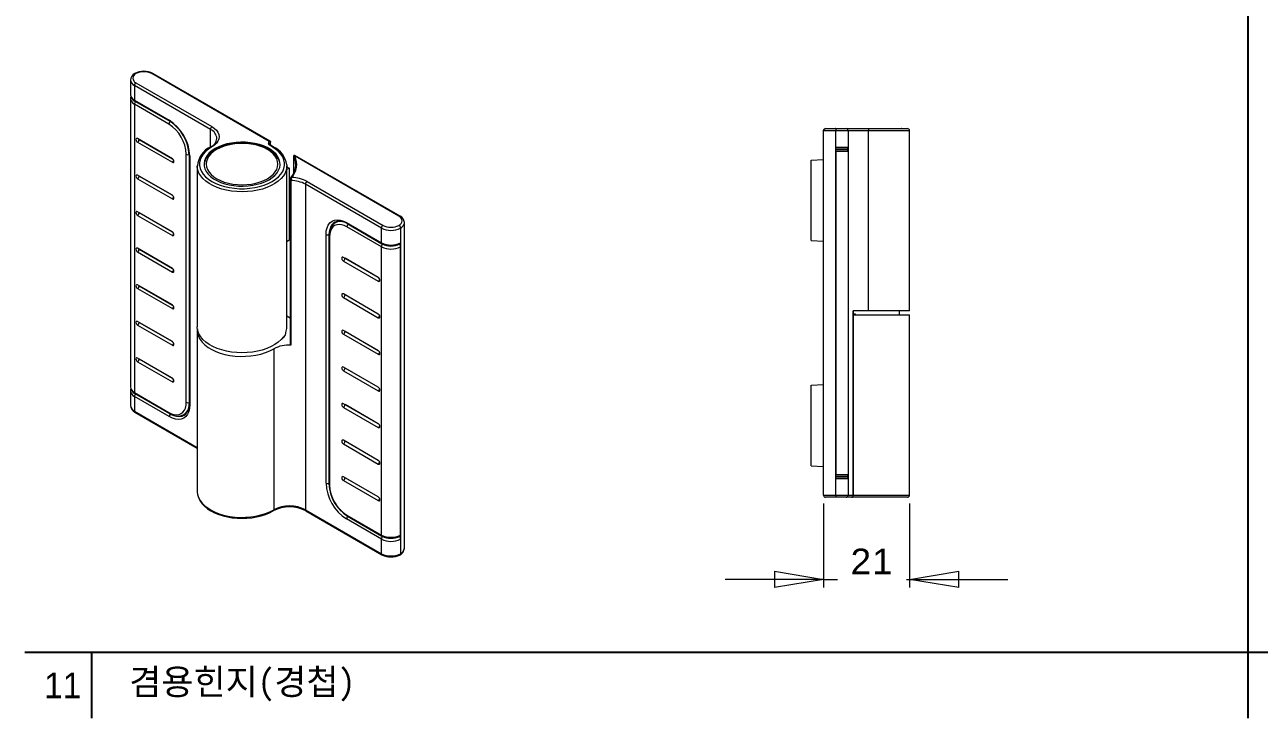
# Model space of a CAD drawing. Header units: millimetres. Extents: x 185 to 16542, y 250 to 5700.
# Drawn here: x 8585 to 10996, y 250 to 1605 of the extents above; entities that cross this region are included whole.
import ezdxf

# ---------------------------------------------------------------- set-up
doc = ezdxf.new("R2010")
doc.units = ezdxf.units.MM
doc.layers.add('DIM', color=7, linetype='Continuous')
doc.layers.add('FIN', color=6, linetype='Continuous')
doc.styles.add('SLDTEXTSTYLE1', font='', dxfattribs={"width": 0.75})
doc.styles.get("Standard").update_dxf_attribs({"font": 'txt.shx'})
doc.styles.get('SLDTEXTSTYLE1').set_extended_font_data('NanumGothic')

# ---------------------------------------------------------------- blocks, each defined once
blk = doc.blocks.new('_Closed')
at = {"color": 0, "linetype": 'ByBlock', "lineweight": -2}
for p, q in [((-1, 0.166667), (0, 0)), ((-1, 0.166667), (-1, -0.166667)), ((0, 0), (-1, -0.166667)), ((0, 0), (-1, 0))]:
    blk.add_line(p, q, dxfattribs=at)

msp = doc.modelspace()

# ---------------------------------------------------------------- linework, layer by layer
at = {"color": 7, "linetype": 'Continuous', "lineweight": 15}
for p, q in [((8791.534, 1496.676), (8791.534, 1468.097)), ((9062.647, 1376.751), (8833.252, 1509.178)), ((9064.405, 1377.216), (8835.44, 1509.395)), ((8947.715, 1400.238), (8799.223, 1485.961)), ((8799.223, 1485.961), (8799.223, 1457.382)), ((8802.317, 1491.319), (8950.809, 1405.596)), ((8791.534, 1460.238), (8791.534, 897.233)), ((8799.223, 1457.382), (8867.282, 1418.092)), ((8866.663, 1410.59), (8799.223, 1449.523)), ((8799.223, 1449.523), (8799.223, 886.518)), ((8800.129, 1455.379), (8868.188, 1416.089)), ((10149.297, 1401.788), (10169.297, 1401.788)), ((10149.297, 1401.788), (10149.565, 1401.758)), ((10149.297, 1401.692), (10169.297, 1401.692)), ((10149.565, 1401.758), (10149.767, 1401.692)), ((10168.516, 1401.712), (10168.424, 1401.692)), ((10169.297, 1401.788), (10168.516, 1401.712)), ((10169.297, 1401.788), (10297.297, 1401.788)), ((10169.297, 1401.692), (10189.297, 1401.692)), ((10169.297, 1401.615), (10169.297, 1401.388)), ((10169.297, 1401.388), (10169.297, 1401.018)), ((10169.297, 1401.018), (10169.297, 1400.52)), ((10169.297, 1400.52), (10169.297, 1399.914)), ((10169.297, 1399.914), (10169.297, 1399.223)), ((10169.297, 1399.223), (10169.297, 1398.472)), ((10189.297, 1401.692), (10233.297, 1401.692)), ((10233.297, 1401.692), (10309.297, 1401.692)), ((10233.297, 1401.615), (10233.297, 1401.388)), ((10233.297, 1401.388), (10233.297, 1401.018)), ((10233.297, 1401.018), (10233.297, 1400.52)), ((10233.297, 1400.52), (10233.297, 1399.914)), ((10233.297, 1399.914), (10233.297, 1399.223)), ((10233.297, 1399.223), (10233.297, 1398.472)), ((10298.077, 1401.712), (10297.297, 1401.788)), ((10298.169, 1401.692), (10298.077, 1401.712)), ((10145.297, 1397.692), (10145.297, 1397.788)), ((10145.297, 685.692), (10145.297, 1397.692)), ((10169.297, 1397.692), (10145.297, 1397.692)), ((10169.297, 1398.472), (10169.297, 1397.692)), ((10169.297, 1365.692), (10169.297, 1397.692)), ((10193.297, 1397.692), (10169.297, 1397.692)), ((10193.297, 1397.692), (10193.297, 1365.692)), ((10233.297, 1397.692), (10193.297, 1397.692)), ((10233.297, 1398.472), (10233.297, 1397.692)), ((10233.297, 1045.692), (10233.297, 1397.692)), ((10313.297, 1397.692), (10233.297, 1397.692)), ((10313.297, 1045.692), (10313.297, 1397.692)), ((10169.297, 717.692), (10169.297, 1365.692)), ((10169.297, 1365.692), (10193.297, 1365.692)), ((10189.297, 1361.692), (10169.297, 1361.692)), ((10169.297, 1360.892), (10189.297, 1360.892)), ((10181.297, 1360.892), (10169.297, 1360.892)), ((10193.297, 1356.892), (10169.297, 1356.892)), ((10169.297, 1356.892), (10169.297, 726.492)), ((10189.297, 1361.281), (10189.297, 1361.692)), ((10189.297, 1360.892), (10189.297, 1361.281)), ((10193.297, 1365.692), (10193.297, 1365.247)), ((10193.297, 1365.247), (10193.297, 1363.92)), ((10193.297, 1363.92), (10193.297, 1361.734)), ((10193.297, 1361.734), (10193.297, 1358.725)), ((10193.297, 1358.725), (10193.297, 1356.892)), ((10193.297, 1356.892), (10193.297, 726.492)), ((9097.087, 1014.434), (9097.087, 1328.802)), ((10121.297, 1340.434), (10145.297, 1341.692)), ((10121.297, 1182.95), (10121.297, 1340.434)), ((9101.422, 1324.661), (9101.422, 1184.013)), ((9103.488, 1301.527), (9103.488, 980.014)), ((9105.129, 1300.519), (9105.129, 979.006)), ((9133.331, 1293.171), (9133.331, 657.29)), ((9101.422, 1184.013), (9097.087, 1180.957)), ((10121.297, 1182.95), (10145.297, 1181.692)), ((10233.297, 1045.692), (10203.3, 1045.692)), ((10203.3, 685.692), (10203.3, 1045.692)), ((10203.7, 685.692), (10203.7, 1045.692)), ((10203.7, 1040.188), (10206.792, 1040.188)), ((10203.7, 1037.788), (10313.297, 1037.788)), ((10206.792, 1040.188), (10206.792, 1037.788)), ((10313.297, 1045.692), (10233.297, 1045.692)), ((10293.297, 1037.788), (10293.297, 1045.692)), ((10313.297, 685.788), (10313.297, 1037.788)), ((9103.488, 1031.747), (9097.087, 1035.442)), ((8922.087, 1007.376), (8922.087, 693.007)), ((9090.331, 992.827), (9089.018, 993.247)), ((9090.331, 992.827), (9090.331, 994.971)), ((9095.067, 1001.499), (9095.067, 1003.642)), ((9071.459, 971.658), (9071.459, 657.29)), ((10121.297, 900.531), (10145.297, 901.788)), ((10121.297, 743.046), (10121.297, 900.531)), ((8800.129, 848.077), (8922.087, 777.672)), ((10121.297, 743.046), (10145.297, 741.788)), ((10169.297, 726.492), (10193.297, 726.492)), ((10193.297, 726.492), (10193.297, 724.659)), ((10193.297, 724.659), (10193.297, 721.65)), ((10189.297, 722.492), (10169.297, 722.492)), ((10181.297, 722.492), (10169.297, 722.492)), ((10169.297, 721.692), (10189.297, 721.692)), ((10169.297, 685.692), (10169.297, 717.692)), ((10193.297, 717.692), (10169.297, 717.692)), ((10189.297, 722.103), (10189.297, 722.492)), ((10189.297, 721.692), (10189.297, 722.103)), ((10193.297, 721.65), (10193.297, 719.464)), ((10193.297, 719.464), (10193.297, 718.137)), ((10193.297, 718.137), (10193.297, 717.692)), ((10193.297, 717.692), (10193.297, 685.692)), ((8922.087, 693.007), (8922.136, 691.313)), ((10145.297, 685.692), (10169.297, 685.692)), ((10169.297, 681.692), (10149.297, 681.692)), ((10169.297, 685.692), (10169.297, 684.912)), ((10169.297, 685.692), (10193.297, 685.692)), ((10169.297, 684.912), (10169.297, 684.161)), ((10169.297, 684.161), (10169.297, 683.47)), ((10169.297, 683.47), (10169.297, 682.864)), ((10169.297, 682.864), (10169.297, 682.366)), ((10169.297, 682.366), (10169.297, 681.997)), ((10169.297, 681.997), (10169.297, 681.769)), ((10189.297, 681.692), (10169.297, 681.692)), ((10199.669, 681.692), (10189.297, 681.692)), ((10193.297, 685.692), (10203.3, 685.692)), ((10309.297, 681.788), (10199.755, 681.788)), ((10203.3, 685.692), (10203.7, 685.692)), ((10203.7, 685.788), (10313.297, 685.788))]:
    msp.add_line(p, q, dxfattribs=at)
at = {"linetype": 'Continuous', "lineweight": 15}
for p, q in [((8947.715, 1365.968), (8947.715, 1400.238)), ((8873.469, 1343.073), (8805.41, 1382.363)), ((8805.41, 1375.218), (8873.469, 1335.929)), ((8808.504, 1380.577), (8873.525, 1343.041)), ((9065.272, 1369.572), (9065.272, 1375.236)), ((8900.693, 867.237), (8900.693, 1351.65)), ((9068.365, 1366.307), (9062.178, 1369.879)), ((9070.553, 1366.523), (9064.366, 1370.095)), ((8906.217, 1350.221), (8906.217, 864.379)), ((8907.499, 1348.435), (8907.499, 862.593)), ((8922.087, 1328.802), (8922.087, 1014.434)), ((9097.02, 1330.788), (9097.087, 1328.802)), ((9097.087, 1327.163), (9101.422, 1324.661)), ((9109.768, 1347.196), (9109.768, 1312.879)), ((9109.768, 1347.196), (9109.847, 1346.896)), ((9109.847, 1346.896), (9109.847, 1313.025)), ((9318.04, 1230.882), (9112.906, 1349.303)), ((9315.853, 1230.665), (9112.988, 1347.776)), ((8873.469, 1271.626), (8805.41, 1310.916)), ((8805.41, 1303.771), (8873.469, 1264.481)), ((8808.504, 1309.129), (8873.525, 1271.593)), ((9101.422, 1324.661), (9097.087, 1322.158)), ((9281.823, 1207.448), (9133.331, 1293.171)), ((9136.424, 1298.529), (9284.917, 1212.806)), ((8873.469, 1200.179), (8805.41, 1239.468)), ((8805.41, 1232.324), (8873.469, 1193.034)), ((8808.504, 1237.682), (8873.525, 1200.146)), ((9196.127, 1220.727), (9191.229, 1217.9)), ((9213.764, 1218.159), (9281.823, 1178.869)), ((9281.823, 1171.01), (9214.383, 1209.942)), ((9214.671, 1216.155), (9282.73, 1176.866)), ((9281.823, 1178.869), (9281.823, 1207.448)), ((9318.946, 1207.448), (9318.946, 1178.869)), ((9326.635, 582.282), (9326.635, 1218.163)), ((9173.548, 709.093), (9173.548, 1194.934)), ((9179.072, 1192.077), (9179.072, 707.664)), ((9180.353, 1190.291), (9180.353, 705.878)), ((8873.469, 1128.731), (8805.41, 1168.021)), ((8805.41, 1160.876), (8873.469, 1121.587)), ((8808.504, 1166.235), (8873.525, 1128.699)), ((9281.823, 608.005), (9281.823, 1171.01)), ((9318.946, 1178.869), (9318.946, 600.146)), ((9318.946, 608.005), (9318.946, 1171.01)), ((9275.636, 1110.993), (9207.577, 1150.283)), ((9207.577, 1143.138), (9275.636, 1103.849)), ((9275.692, 1110.961), (9210.671, 1148.497)), ((8873.469, 1057.284), (8805.41, 1096.574)), ((8805.41, 1089.429), (8873.469, 1050.139)), ((8808.504, 1094.787), (8873.525, 1057.251)), ((9275.636, 1039.546), (9207.577, 1078.836)), ((9207.577, 1071.691), (9275.636, 1032.401)), ((9275.692, 1039.513), (9210.671, 1077.049)), ((8873.469, 985.837), (8805.41, 1025.126)), ((8805.41, 1017.982), (8873.469, 978.692)), ((8808.504, 1023.34), (8873.525, 985.804)), ((9275.636, 968.099), (9207.577, 1007.388)), ((9207.577, 1000.244), (9275.636, 960.954)), ((9275.692, 968.066), (9210.671, 1005.602)), ((8873.469, 914.389), (8805.41, 953.679)), ((8805.41, 946.534), (8873.469, 907.245)), ((8808.504, 951.893), (8873.525, 914.357)), ((9275.636, 896.651), (9207.577, 935.941)), ((9207.577, 928.796), (9275.636, 889.507)), ((9275.692, 896.619), (9210.671, 934.155)), ((8791.534, 889.374), (8791.534, 860.795)), ((8799.223, 886.518), (8866.663, 847.586)), ((8799.223, 878.659), (8799.223, 850.08)), ((8867.282, 839.369), (8799.223, 878.659)), ((8800.129, 884.515), (8867.57, 845.582)), ((8799.223, 850.08), (8922.087, 779.152)), ((8896.005, 843.2), (8900.946, 846.053)), ((9275.636, 825.204), (9207.577, 864.494)), ((9207.577, 857.349), (9275.636, 818.059)), ((9275.692, 825.171), (9210.671, 862.707)), ((9275.636, 753.757), (9207.577, 793.046)), ((9207.577, 785.902), (9275.636, 746.612)), ((9275.692, 753.724), (9210.671, 791.26)), ((9275.636, 682.309), (9207.577, 721.599)), ((9207.577, 714.454), (9275.636, 675.165)), ((9275.692, 682.277), (9210.671, 719.813)), ((9133.331, 657.29), (9281.823, 571.567)), ((9134.237, 655.286), (9282.73, 569.564)), ((9281.823, 600.146), (9213.764, 639.435)), ((9214.383, 646.937), (9281.823, 608.005)), ((9215.289, 644.934), (9282.73, 606.002)), ((9281.823, 571.567), (9281.823, 600.146)), ((9318.946, 600.146), (9318.946, 571.567))]:
    msp.add_line(p, q, dxfattribs=at)
at = {"color": 7, "linetype": 'Continuous', "lineweight": 0}
for p, q in [((10145.297, 669.692), (10145.297, 505.43)), ((10313.297, 669.788), (10313.297, 505.43)), ((10145.297, 521.43), (9953.297, 521.43)), ((10145.297, 521.43), (10313.297, 521.43)), ((10313.297, 521.43), (10505.297, 521.43))]:
    msp.add_line(p, q, dxfattribs=at)
at = {"color": 7, "linetype": 'Continuous', "lineweight": 15, "flags": 128}
for points in [[(8833.252, 1509.178), (8833.856, 1509.458), (8834.436, 1509.59), (8834.971, 1509.568), (8835.44, 1509.395), (8835.44, 1509.395)], [(8792.316, 1464.129), (8791.745, 1462.448), (8791.664, 1460.159)], [(9090.331, 994.971), (9085.812, 989.631), (9080.239, 984.635), (9073.688, 980.051), (9066.249, 975.943), (9058.026, 972.368), (9049.133, 969.375), (9039.693, 967.006), (9029.835, 965.293), (9019.698, 964.26), (9009.421, 963.922), (8999.146, 964.283), (8989.015, 965.338), (8979.169, 967.072), (8969.744, 969.462), (8960.871, 972.475), (8952.672, 976.068), (8945.261, 980.192), (8938.739, 984.79), (8933.199, 989.799), (8928.716, 995.148), (8925.352, 1000.765), (8923.154, 1006.57), (8922.152, 1012.485), (8922.087, 1014.434)], [(8922.301, 1010.905), (8922.087, 1007.279), (8922.712, 1001.348), (8924.54, 995.5), (8927.545, 989.816), (8931.685, 984.375), (8936.903, 979.252), (8943.127, 974.519), (8950.272, 970.241), (8958.237, 966.476), (8966.913, 963.278), (8976.179, 960.69), (8985.908, 958.748), (8995.965, 957.479), (9006.21, 956.901), (9016.502, 957.021), (9026.698, 957.838), (9036.658, 959.341), (9046.243, 961.509), (9055.32, 964.311), (9063.764, 967.71), (9071.459, 971.658)], [(9105.129, 979.006), (9104.707, 979.052), (9104.317, 979.155), (9103.982, 979.311), (9103.723, 979.508), (9103.555, 979.737), (9103.489, 979.982), (9103.488, 980.014)], [(8922.136, 691.313), (8922.694, 687.07), (8924.505, 681.215), (8927.495, 675.524), (8931.624, 670.075), (8936.834, 664.944), (8943.052, 660.202), (8950.192, 655.915), (8958.156, 652.142), (8966.833, 648.935), (8976.102, 646.34), (8985.836, 644.391), (8995.899, 643.117), (9006.152, 642.534), (9016.452, 642.65), (9026.658, 643.465), (9036.626, 644.967), (9046.22, 647.135), (9055.306, 649.938), (9063.758, 653.339), (9071.459, 657.29)], [(8922.144, 691.141), (8922.995, 685.401), (8924.872, 679.764), (8927.75, 674.3), (8931.613, 669.054), (8936.429, 664.085), (8942.147, 659.461), (8948.692, 655.246), (8955.973, 651.496), (8963.894, 648.254), (8972.353, 645.556), (8981.249, 643.428), (8990.477, 641.891), (8999.928, 640.961), (9009.49, 640.645), (9019.054, 640.948), (9028.506, 641.866), (9037.736, 643.39), (9046.637, 645.505), (9055.105, 648.191), (9063.041, 651.422), (9070.553, 655.286)]]:
    msp.add_lwpolyline(points, dxfattribs=at)
at = {"linetype": 'Continuous', "lineweight": 15, "flags": 128}
for points in [[(8950.809, 1405.596), (8955.713, 1402.281), (8959.659, 1398.564), (8962.549, 1394.537), (8964.312, 1390.298), (8964.904, 1385.952), (8964.312, 1381.606), (8962.549, 1377.367), (8959.659, 1373.339), (8955.713, 1369.622), (8950.809, 1366.307)], [(8805.41, 1382.363), (8804.226, 1382.774), (8803.223, 1382.579), (8802.552, 1381.808), (8802.317, 1380.577), (8802.552, 1379.073), (8803.223, 1377.527), (8804.226, 1376.174), (8805.41, 1375.218)], [(8956.996, 1362.735), (8950.819, 1358.69), (8945.569, 1354.231), (8941.329, 1349.427), (8938.165, 1344.354), (8936.128, 1339.091), (8935.249, 1333.723), (8935.542, 1328.334), (8937.003, 1323.009), (8939.609, 1317.831), (8943.319, 1312.882), (8948.073, 1308.241), (8953.798, 1303.981), (8960.402, 1300.168), (8967.782, 1296.863), (8975.822, 1294.119), (8984.394, 1291.977), (8993.363, 1290.473), (9002.588, 1289.63), (9011.923, 1289.46), (9021.222, 1289.968), (9030.337, 1291.144), (9039.125, 1292.97), (9047.447, 1295.418), (9055.172, 1298.449), (9062.178, 1302.015), (9068.355, 1306.059), (9073.605, 1310.519), (9077.845, 1315.323), (9081.009, 1320.396), (9083.047, 1325.658), (9083.925, 1331.026), (9083.632, 1336.415), (9082.171, 1341.741), (9079.565, 1346.919), (9075.856, 1351.867), (9071.101, 1356.508), (9065.377, 1360.769), (9058.772, 1364.581), (9051.392, 1367.886), (9043.353, 1370.631), (9034.781, 1372.772), (9025.812, 1374.277), (9016.586, 1375.12), (9007.251, 1375.289), (8997.952, 1374.782), (8988.837, 1373.606), (8980.049, 1371.779), (8971.727, 1369.331), (8964.002, 1366.301), (8956.996, 1362.735)], [(8950.809, 1366.307), (8944.153, 1361.969), (8938.45, 1357.2), (8933.786, 1352.069), (8930.226, 1346.651), (8927.824, 1341.025), (8926.614, 1335.272), (8926.614, 1329.477), (8927.824, 1323.725), (8930.226, 1318.099), (8933.786, 1312.68), (8938.45, 1307.549), (8944.153, 1302.78), (8950.809, 1298.443), (8958.322, 1294.6), (8966.583, 1291.308), (8975.472, 1288.615), (8984.857, 1286.561), (8994.603, 1285.174), (9004.568, 1284.475), (9014.606, 1284.475), (9024.571, 1285.174), (9034.317, 1286.561), (9043.703, 1288.615), (9052.591, 1291.308), (9060.852, 1294.6), (9068.365, 1298.443), (9075.022, 1302.78), (9080.724, 1307.549), (9085.389, 1312.68), (9088.948, 1318.099), (9091.351, 1323.725), (9092.561, 1329.477), (9092.561, 1335.272), (9091.351, 1341.025), (9088.948, 1346.651), (9085.389, 1352.069), (9080.724, 1357.2), (9075.022, 1361.969), (9068.365, 1366.307)], [(9083.962, 1329.037), (9083.774, 1332.119), (9082.631, 1337.433), (9080.48, 1342.588), (9077.343, 1347.544), (9073.24, 1352.25), (9068.212, 1356.635), (9062.333, 1360.627), (9055.696, 1364.161), (9048.411, 1367.185), (9040.588, 1369.661), (9032.339, 1371.562), (9023.778, 1372.865), (9015.024, 1373.556), (9006.196, 1373.628), (8997.415, 1373.08), (8988.802, 1371.918), (8980.473, 1370.156), (8972.543, 1367.812), (8965.12, 1364.912), (8958.306, 1361.483), (8952.2, 1357.56), (8946.897, 1353.182), (8942.494, 1348.405), (8939.079, 1343.303), (8936.721, 1337.979), (8935.454, 1332.548), (8935.375, 1330.236)], [(9079.587, 1332.586), (9078.96, 1337.859), (9077.146, 1343.041), (9074.176, 1348.041), (9070.1, 1352.774), (9064.99, 1357.16), (9058.931, 1361.123), (9052.029, 1364.596), (9044.4, 1367.519), (9036.175, 1369.843), (9027.495, 1371.526), (9018.509, 1372.541), (9009.371, 1372.871), (9000.236, 1372.509), (8991.261, 1371.462), (8982.599, 1369.747), (8974.4, 1367.394), (8966.802, 1364.444), (8959.937, 1360.947), (8953.921, 1356.962), (8948.857, 1352.558), (8944.833, 1347.81), (8941.917, 1342.799), (8940.158, 1337.612), (8939.588, 1332.336), (8940.215, 1327.062), (8942.029, 1321.881), (8944.999, 1316.881), (8949.074, 1312.148), (8954.185, 1307.762), (8960.243, 1303.798), (8967.146, 1300.325), (8974.775, 1297.402), (8983, 1295.079), (8991.679, 1293.396), (9000.665, 1292.38), (9009.804, 1292.051), (9018.939, 1292.413), (9027.914, 1293.46), (9036.575, 1295.175), (9044.775, 1297.527), (9052.372, 1300.478), (9059.238, 1303.975), (9065.253, 1307.96), (9070.317, 1312.364), (9074.341, 1317.112), (9077.258, 1322.123), (9079.016, 1327.31), (9079.587, 1332.586)], [(9064.372, 1370.122), (9064.241, 1370.17), (9062.957, 1371.423), (9062.69, 1371.992), (9062.694, 1371.954)], [(8873.469, 1335.929), (8874.653, 1335.517), (8875.657, 1335.712), (8876.327, 1336.484), (8876.563, 1337.715), (8876.327, 1339.218), (8875.657, 1340.764), (8874.653, 1342.118), (8873.469, 1343.073)], [(9097.087, 1328.802), (9097.02, 1326.819), (9096.01, 1320.901), (9093.802, 1315.091), (9090.427, 1309.472), (9085.931, 1304.121), (9080.376, 1299.112), (9073.84, 1294.514), (9066.414, 1290.392), (9058.2, 1286.803), (9049.311, 1283.795), (9039.872, 1281.412), (9030.014, 1279.685), (9019.872, 1278.64), (9009.587, 1278.29), (8999.303, 1278.64), (8989.161, 1279.685), (8979.302, 1281.412), (8969.863, 1283.795), (8960.975, 1286.803), (8952.76, 1290.392), (8945.334, 1294.514), (8938.798, 1299.112), (8933.244, 1304.121), (8928.748, 1309.472), (8925.372, 1315.091), (8923.164, 1320.901), (8922.155, 1326.819), (8922.089, 1329.109)], [(8805.41, 1310.916), (8804.226, 1311.327), (8803.223, 1311.132), (8802.552, 1310.36), (8802.317, 1309.129), (8802.552, 1307.626), (8803.223, 1306.08), (8804.226, 1304.726), (8805.41, 1303.771)], [(9105.129, 1300.519), (9104.707, 1300.564), (9104.317, 1300.668), (9103.982, 1300.824), (9103.723, 1301.021), (9103.555, 1301.25), (9103.489, 1301.495), (9103.488, 1301.536)], [(8873.469, 1264.481), (8874.653, 1264.07), (8875.657, 1264.265), (8876.327, 1265.037), (8876.563, 1266.268), (8876.327, 1267.771), (8875.657, 1269.317), (8874.653, 1270.671), (8873.469, 1271.626)], [(8805.41, 1239.468), (8804.226, 1239.88), (8803.223, 1239.685), (8802.552, 1238.913), (8802.317, 1237.682), (8802.552, 1236.179), (8803.223, 1234.633), (8804.226, 1233.279), (8805.41, 1232.324)], [(9173.548, 1194.934), (9174.043, 1201.913), (9175.516, 1208.149), (9177.931, 1213.488), (9181.228, 1217.798), (9185.327, 1220.973), (9190.125, 1222.936), (9195.506, 1223.637), (9201.337, 1223.06), (9207.473, 1221.219), (9213.764, 1218.159)], [(9214.383, 1209.942), (9209.06, 1212.531), (9203.867, 1214.089), (9198.934, 1214.578), (9194.381, 1213.984), (9190.32, 1212.324), (9186.853, 1209.637), (9184.062, 1205.99), (9182.019, 1201.473), (9180.772, 1196.196), (9180.353, 1190.291)], [(9190.63, 1217.538), (9191.227, 1217.898), (9191.229, 1217.9)], [(8873.469, 1193.034), (8874.653, 1192.622), (8875.657, 1192.817), (8876.327, 1193.589), (8876.563, 1194.82), (8876.327, 1196.323), (8875.657, 1197.87), (8874.653, 1199.223), (8873.469, 1200.179)], [(8805.41, 1168.021), (8804.226, 1168.433), (8803.223, 1168.238), (8802.552, 1167.466), (8802.317, 1166.235), (8802.552, 1164.732), (8803.223, 1163.185), (8804.226, 1161.832), (8805.41, 1160.876)], [(9207.577, 1150.283), (9206.393, 1150.695), (9205.39, 1150.5), (9204.719, 1149.728), (9204.483, 1148.497), (9204.719, 1146.994), (9205.39, 1145.447), (9206.393, 1144.094), (9207.577, 1143.138)], [(8873.469, 1121.587), (8874.653, 1121.175), (8875.657, 1121.37), (8876.327, 1122.142), (8876.563, 1123.373), (8876.327, 1124.876), (8875.657, 1126.422), (8874.653, 1127.776), (8873.469, 1128.731)], [(9275.636, 1103.849), (9276.82, 1103.437), (9277.824, 1103.632), (9278.494, 1104.404), (9278.73, 1105.635), (9278.494, 1107.138), (9277.824, 1108.684), (9276.82, 1110.038), (9275.636, 1110.993)], [(8805.41, 1096.574), (8804.226, 1096.985), (8803.223, 1096.79), (8802.552, 1096.018), (8802.317, 1094.787), (8802.552, 1093.284), (8803.223, 1091.738), (8804.226, 1090.384), (8805.41, 1089.429)], [(9207.577, 1078.836), (9206.393, 1079.247), (9205.39, 1079.052), (9204.719, 1078.28), (9204.483, 1077.049), (9204.719, 1075.546), (9205.39, 1074), (9206.393, 1072.646), (9207.577, 1071.691)], [(8873.469, 1050.139), (8874.653, 1049.728), (8875.657, 1049.923), (8876.327, 1050.695), (8876.563, 1051.926), (8876.327, 1053.429), (8875.657, 1054.975), (8874.653, 1056.329), (8873.469, 1057.284)], [(9275.636, 1032.401), (9276.82, 1031.99), (9277.824, 1032.185), (9278.494, 1032.957), (9278.73, 1034.188), (9278.494, 1035.691), (9277.824, 1037.237), (9276.82, 1038.591), (9275.636, 1039.546)], [(8805.41, 1025.126), (8804.226, 1025.538), (8803.223, 1025.343), (8802.552, 1024.571), (8802.317, 1023.34), (8802.552, 1021.837), (8803.223, 1020.291), (8804.226, 1018.937), (8805.41, 1017.982)], [(9207.577, 1007.388), (9206.393, 1007.8), (9205.39, 1007.605), (9204.719, 1006.833), (9204.483, 1005.602), (9204.719, 1004.099), (9205.39, 1002.553), (9206.393, 1001.199), (9207.577, 1000.244)], [(8873.469, 978.692), (8874.653, 978.281), (8875.657, 978.476), (8876.327, 979.247), (8876.563, 980.478), (8876.327, 981.982), (8875.657, 983.528), (8874.653, 984.881), (8873.469, 985.837)], [(9275.636, 960.954), (9276.82, 960.542), (9277.824, 960.737), (9278.494, 961.509), (9278.73, 962.74), (9278.494, 964.243), (9277.824, 965.79), (9276.82, 967.143), (9275.636, 968.099)], [(8805.41, 953.679), (8804.226, 954.091), (8803.223, 953.896), (8802.552, 953.124), (8802.317, 951.893), (8802.552, 950.39), (8803.223, 948.843), (8804.226, 947.49), (8805.41, 946.534)], [(9207.577, 935.941), (9206.393, 936.353), (9205.39, 936.158), (9204.719, 935.386), (9204.483, 934.155), (9204.719, 932.652), (9205.39, 931.105), (9206.393, 929.752), (9207.577, 928.796)], [(8792.316, 893.265), (8791.745, 891.584), (8791.664, 889.295)], [(8873.469, 907.245), (8874.653, 906.833), (8875.657, 907.028), (8876.327, 907.8), (8876.563, 909.031), (8876.327, 910.534), (8875.657, 912.08), (8874.653, 913.434), (8873.469, 914.389)], [(9275.636, 889.507), (9276.82, 889.095), (9277.824, 889.29), (9278.494, 890.062), (9278.73, 891.293), (9278.494, 892.796), (9277.824, 894.342), (9276.82, 895.696), (9275.636, 896.651)], [(8866.663, 847.586), (8871.987, 844.996), (8877.179, 843.438), (8882.112, 842.95), (8886.665, 843.543), (8890.726, 845.204), (8894.194, 847.891), (8896.984, 851.538), (8899.027, 856.055), (8900.274, 861.331), (8900.693, 867.237)], [(8907.499, 862.593), (8907.004, 855.614), (8905.53, 849.379), (8903.115, 844.04), (8899.818, 839.73), (8895.719, 836.555), (8890.921, 834.592), (8885.54, 833.891), (8879.71, 834.468), (8873.573, 836.309), (8867.282, 839.369)], [(9207.577, 864.494), (9206.393, 864.905), (9205.39, 864.71), (9204.719, 863.938), (9204.483, 862.707), (9204.719, 861.204), (9205.39, 859.658), (9206.393, 858.304), (9207.577, 857.349)], [(8896.604, 843.562), (8896.007, 843.201), (8896.005, 843.2)], [(9275.636, 818.059), (9276.82, 817.648), (9277.824, 817.843), (9278.494, 818.615), (9278.73, 819.846), (9278.494, 821.349), (9277.824, 822.895), (9276.82, 824.249), (9275.636, 825.204)], [(9207.577, 793.046), (9206.393, 793.458), (9205.39, 793.263), (9204.719, 792.491), (9204.483, 791.26), (9204.719, 789.757), (9205.39, 788.211), (9206.393, 786.857), (9207.577, 785.902)], [(9275.636, 746.612), (9276.82, 746.201), (9277.824, 746.396), (9278.494, 747.167), (9278.73, 748.399), (9278.494, 749.902), (9277.824, 751.448), (9276.82, 752.801), (9275.636, 753.757)], [(9207.577, 721.599), (9206.393, 722.011), (9205.39, 721.816), (9204.719, 721.044), (9204.483, 719.813), (9204.719, 718.31), (9205.39, 716.763), (9206.393, 715.41), (9207.577, 714.454)], [(9275.636, 675.165), (9276.82, 674.753), (9277.824, 674.948), (9278.494, 675.72), (9278.73, 676.951), (9278.494, 678.454), (9277.824, 680), (9276.82, 681.354), (9275.636, 682.309)]]:
    msp.add_lwpolyline(points, dxfattribs=at)
at = {"color": 7, "linetype": 'Continuous', "lineweight": 15}
for centre, radius, start, end in [((8804.69, 1498.008), 13.229, 186.078058, 245.591807), ((8806.101, 1496.245), 14.442, 114.426863, 178.606035), ((8805.706, 1500.249), 9.551, 110.783462, 249.216567), ((8817.784, 1475.918), 37.847, 62.193376, 117.806612), ((8801.044, 1507.484), 2.118, 53.093619, 115.611604), ((8817.784, 1479.325), 33.622, 62.609663, 117.390325), ((8805.94, 1485.655), 6.724, 122.605696, 177.394349), ((8804.671, 1469.407), 13.202, 185.694816, 245.625292), ((8804.69, 1461.57), 13.229, 186.078058, 245.591807), ((8805.994, 1468.451), 14.327, 181.102348, 245.837729), ((8801.413, 1457.167), 2.201, 174.379873, 234.308053), ((8805.986, 1449.213), 6.771, 129.132007, 177.372492), ((10149.297, 1397.692), 4, 90, 180), ((10189.297, 1397.692), 4, 0, 90), ((10309.297, 1397.692), 4, 0, 90), ((10189.297, 1365.692), 4, 270, 0), ((10189.297, 1356.892), 4, 0, 90), ((9077.48, 1332.282), 38.741, 318.412526, 23.574958), ((9111.833, 1347.461), 2.114, 59.542649, 195.953052), ((9113.171, 1345.897), 1.888, 95.552965, 173.93533), ((9104.429, 1239.125), 67.473, 61.692891, 88.278154), ((9104.081, 1238.703), 61.824, 61.763515, 89.028981), ((9140.047, 1292.865), 6.724, 122.605494, 177.394587), ((9066.767, 1014.525), 30.32, 338.965085, 359.828002), ((9060.067, 1014.986), 37.508, 323.789325, 338.926292), ((9101.504, 914.801), 64.307, 86.768673, 117.853544), ((10189.297, 726.492), 4, 270, 0), ((10189.297, 717.692), 4, 0, 90), ((10149.297, 685.692), 4, 180, 270), ((10189.297, 685.692), 4, 270, 0), ((10199.856, 685.544), 3.824, 268.072157, 2.22132), ((10309.297, 685.788), 4, 270, 0), ((9102.395, 593.783), 69.258, 62.628124, 117.371876), ((9069.269, 657.074), 2.201, 305.705993, 5.620181), ((9102.395, 597.911), 66.954, 62.480541, 117.519452), ((9135.521, 657.074), 2.201, 174.379016, 234.308511)]:
    msp.add_arc(centre, radius, start, end, dxfattribs=at)
at = {"linetype": 'Continuous', "lineweight": 15}
for centre, radius, start, end in [((8873.506, 1410.24), 6.852, 129.318129, 177.06596), ((8827.338, 1348.592), 73.419, 2.386861, 57.61314), ((8869.474, 1417.877), 2.202, 174.388851, 234.184846), ((8820.806, 1344.822), 86.768, 2.386863, 57.613132), ((8823.383, 1346.309), 82.926, 2.703835, 57.296025), ((8954.432, 1399.933), 6.724, 122.605619, 177.394427), ((8938.704, 1380.266), 21.911, 5.090812, 65.71485), ((8801.787, 1380.882), 6.723, 302.605271, 357.394717), ((8941.404, 1384.234), 19.124, 292.171625, 354.036958), ((9067.109, 1371.202), 4.433, 114.491987, 172.969598), ((8903.806, 1357.664), 6.772, 242.633515, 290.71922), ((8967.674, 1325.051), 45.639, 114.673629, 174.869474), ((8949.536, 1364.607), 2.124, 53.179279, 115.525105), ((9063.46, 1368.09), 2.201, 65.692911, 125.617198), ((9069.637, 1364.614), 2.118, 64.379772, 126.915821), ((9050.93, 1324.463), 46.412, 8.072724, 64.988868), ((8869.822, 1341.611), 6.752, 302.690883, 341.787819), ((8908.407, 1350.439), 2.2, 185.69456, 245.625345), ((9076.367, 1330.856), 38.106, 318.412531, 23.57492), ((8801.787, 1309.435), 6.723, 302.605271, 357.394717), ((9108.23, 1301.864), 4.732, 157.694113, 183.972963), ((9109.602, 1302.413), 5.884, 139.815579, 167.765095), ((9106.025, 1305.376), 1.267, 70.089239, 137.805198), ((8869.822, 1270.164), 6.752, 302.690745, 341.787956), ((8801.787, 1237.987), 6.723, 302.605206, 357.394785), ((9317.134, 1228.876), 2.201, 65.707634, 125.616328), ((9312.464, 1221.736), 9.551, 290.78348, 69.216516), ((9312.188, 1217.808), 14.324, 1.741257, 65.887363), ((9207.389, 1194.496), 28.42, 126.278299, 184.883897), ((9201.949, 1200.877), 21.345, 121.448172, 163.853396), ((9200.161, 1196.022), 24.817, 54.220075, 112.121808), ((9201.643, 1197.161), 23.207, 65.631167, 116.662949), ((9215.955, 1217.943), 2.201, 174.380701, 234.307952), ((9221.146, 1209.632), 6.77, 129.130524, 177.373991), ((9288.54, 1207.142), 6.723, 122.605324, 177.394756), ((9300.385, 1243.271), 40.347, 242.609671, 297.390349), ((9300.385, 1242.659), 33.622, 242.609721, 297.390291), ((9312.23, 1207.142), 6.724, 2.605536, 57.394328), ((9313.764, 1219.275), 12.913, 293.662073, 355.368416), ((8869.822, 1198.717), 6.752, 302.690555, 341.788146), ((9176.641, 1200.905), 6.725, 242.609694, 297.39016), ((9181.262, 1192.295), 2.2, 185.709388, 245.624685), ((8801.787, 1166.54), 6.723, 302.605311, 357.39474), ((9284.014, 1178.653), 2.201, 174.380337, 234.292787), ((9300.385, 1214.693), 40.347, 242.609671, 297.390349), ((9288.54, 1170.704), 6.723, 122.605324, 177.394756), ((9300.385, 1206.833), 40.347, 242.609671, 297.390349), ((9300.385, 1210.343), 37.847, 242.193396, 297.806608), ((9312.23, 1170.704), 6.724, 2.605536, 57.394328), ((9316.823, 1178.623), 2.137, 304.685365, 6.610826), ((9203.954, 1148.802), 6.724, 302.605599, 357.39448), ((8869.822, 1127.269), 6.752, 302.690725, 341.788002), ((8801.787, 1095.093), 6.723, 302.605315, 357.394736), ((9271.989, 1109.531), 6.753, 302.691512, 341.787172), ((9203.954, 1077.355), 6.724, 302.605599, 357.39448), ((8869.822, 1055.822), 6.752, 302.690697, 341.788004), ((8801.787, 1023.646), 6.723, 302.605413, 357.3947), ((9271.989, 1038.084), 6.753, 302.691512, 341.787172), ((9203.954, 1005.908), 6.724, 302.605502, 357.394517), ((8869.822, 984.375), 6.752, 302.690883, 341.787819), ((8801.787, 952.198), 6.723, 302.60493, 357.395058), ((9271.989, 966.637), 6.752, 302.691326, 341.787357), ((9203.954, 934.46), 6.724, 302.605494, 357.394516), ((8804.671, 898.543), 13.202, 185.694816, 245.625292), ((8805.994, 897.587), 14.327, 181.102425, 245.83765), ((8869.822, 912.927), 6.752, 302.69055, 341.787947), ((9271.989, 895.189), 6.752, 302.691322, 341.787372), ((8804.69, 890.706), 13.229, 186.078058, 245.591807), ((8801.413, 886.302), 2.201, 174.38016, 234.307767), ((8805.986, 878.348), 6.771, 129.132007, 177.372492), ((8804.671, 862.105), 13.202, 185.694816, 245.625292), ((8805.994, 861.149), 14.327, 181.102425, 245.83765), ((8801.331, 849.827), 2.123, 173.155209, 235.532717), ((8868.854, 847.37), 2.201, 174.380448, 234.293187), ((8873.999, 839.064), 6.724, 122.605478, 177.3946), ((8883.518, 866.227), 26.088, 232.313082, 300.250946), ((8884.322, 860.704), 22.201, 303.012845, 9.529037), ((8882.026, 863.347), 24.576, 306.383323, 356.125797), ((8903.806, 873.25), 6.771, 242.630562, 290.863585), ((8908.407, 864.598), 2.2, 185.69456, 245.625345), ((9203.954, 863.013), 6.724, 302.60553, 357.394489), ((8886.459, 861.988), 22.321, 252.083431, 296.506212), ((9271.989, 823.742), 6.752, 302.691423, 341.787362), ((9203.954, 791.566), 6.724, 302.605401, 357.394554), ((9271.989, 752.295), 6.752, 302.691139, 341.787543), ((9260.24, 712.706), 86.768, 182.386852, 237.613136), ((9176.661, 715.106), 6.771, 242.630743, 290.863275), ((9256.986, 710.828), 77.978, 182.325296, 237.674869), ((9181.262, 707.882), 2.2, 185.694619, 245.625517), ((9253.708, 708.936), 73.419, 182.386855, 237.61316), ((9203.954, 720.118), 6.723, 302.60523, 357.394726), ((9271.989, 680.848), 6.752, 302.691451, 341.787025), ((9220.528, 639.125), 6.771, 129.132188, 177.372322), ((9216.573, 646.722), 2.201, 174.378658, 234.308906), ((9284.014, 607.789), 2.201, 174.379441, 234.294255), ((9300.385, 643.828), 40.347, 242.609671, 297.390349), ((9288.54, 599.84), 6.723, 122.605324, 177.394756), ((9300.385, 639.479), 37.847, 242.193396, 297.806608), ((9312.23, 599.84), 6.724, 2.605536, 57.394328), ((9316.823, 607.759), 2.137, 304.685365, 6.610826), ((9300.385, 635.969), 40.347, 242.609671, 297.390349), ((9312.101, 582.69), 14.408, 294.346074, 358.067907), ((9313.498, 583.592), 13.202, 294.374535, 354.305344), ((9284.014, 571.351), 2.201, 174.379441, 234.294255), ((9300.385, 607.39), 40.347, 242.609671, 297.390349), ((9300.385, 603.04), 37.847, 242.193396, 297.806608), ((9316.756, 571.351), 2.201, 305.704735, 5.620572)]:
    msp.add_arc(centre, radius, start, end, dxfattribs=at)
at = {"color": 7, "linetype": 'Continuous', "lineweight": 15}
for points, knots in [([(10145.297, 1397.788), (10145.308, 1398.013), (10145.331, 1398.501), (10145.567, 1399.303), (10145.914, 1400.037), (10146.276, 1400.343), (10146.413, 1400.459)], [0, 0, 0, 0, 0.20355191, 0.44212388, 0.78920162, 1, 1, 1, 1]), ([(10147.803, 1401.389), (10148.163, 1401.556), (10148.648, 1401.78), (10149.164, 1401.787), (10149.297, 1401.788)], [0, 0, 0, 0, 0.74412284, 1, 1, 1, 1]), ([(9112.865, 1349.231), (9112.881, 1349.232), (9112.936, 1349.235), (9112.976, 1348.534), (9112.986, 1347.891), (9112.988, 1347.776)], [0, 0, 0, 0, 0.25817972, 0.86847748, 1, 1, 1, 1]), ([(10199.669, 681.692), (10200.101, 681.742), (10200.967, 681.841), (10202.108, 682.619), (10202.922, 683.74), (10203.265, 684.842), (10203.292, 685.495), (10203.3, 685.692)], [0, 0, 0, 0, 0.23014665, 0.46174598, 0.69060667, 0.9067666, 1, 1, 1, 1])]:
    msp.add_open_spline(points, degree=3, knots=knots, dxfattribs=at)
at = {"linetype": 'Continuous', "lineweight": 15}
for points, knots in [([(9062.178, 1369.879), (9062.175, 1369.889), (9062.058, 1370.283), (9061.827, 1371.059), (9061.489, 1372.576), (9061.35, 1374.533), (9062.21, 1376.003), (9062.647, 1376.751)], [0, 0, 0, 0, 0.004577272, 0.171649346, 0.338399827, 0.663375811, 1, 1, 1, 1]), ([(9062.647, 1376.751), (9062.867, 1376.961), (9063.305, 1377.379), (9064.091, 1377.424), (9064.757, 1377.024), (9065.195, 1376.259), (9065.248, 1375.558), (9065.272, 1375.236)], [0, 0, 0, 0, 0.20392147, 0.40783915, 0.61243899, 0.82183838, 1, 1, 1, 1]), ([(9111.293, 1346.096), (9111.052, 1346.564), (9110.667, 1347.31), (9110.193, 1347.636), (9109.963, 1347.518), (9109.863, 1347.259), (9109.852, 1347.008), (9109.847, 1346.896)], [0, 0, 0, 0, 0.442890646, 0.706236549, 0.843812947, 0.930207266, 1, 1, 1, 1]), ([(9106.456, 1306.567), (9106.299, 1306.228), (9105.982, 1305.548), (9105.565, 1304.076), (9105.267, 1302.52), (9105.142, 1301.302), (9105.132, 1300.7), (9105.129, 1300.519)], [0, 0, 0, 0, 0.23014786, 0.46174661, 0.69060684, 0.90676665, 1, 1, 1, 1])]:
    msp.add_open_spline(points, degree=3, knots=knots, dxfattribs=at)
at = {"layer": 'FIN', "color": 6}
for p, q in [((10974.886, 250), (10974.886, 5700)), ((15825, 378.342), (8585, 378.342)), ((8715.826, 250), (8715.826, 378.342))]:
    msp.add_line(p, q, dxfattribs=at)

# ---------------------------------------------------------------- block references
at = {"color": 7, "linetype": 'Continuous', "lineweight": 0, "xscale": 96, "yscale": 96, "zscale": 16}
msp.add_blockref('_Closed', (10145.297, 521.43, 74.127), dxfattribs=at)
at = {"color": 7, "linetype": 'Continuous', "lineweight": 0, "xscale": 96, "yscale": 96, "zscale": 16, "rotation": 180}
msp.add_blockref('_Closed', (10313.297, 521.43, 74.127), dxfattribs=at)

# ---------------------------------------------------------------- texts
at = {"layer": 'DIM', "char_height": 50, "attachment_point": 4}
for s, insert in [('{\\fGulim|b0|i0|c129|p2;11}', (8623, 314.305)), ('{\\fGulimChe|b0|i0|c129|p2;\\C0;겸용힌지(경첩)}', (8789.3, 314.511))]:
    msp.add_mtext(s, dxfattribs=dict(at, insert=insert))

# ---------------------------------------------------------------- next in the draw order: texts
at = {"color": 7, "linetype": 'Continuous', "lineweight": 0, "insert": (10198.154, 581.465), "char_height": 50, "attachment_point": 1, "style": 'SLDTEXTSTYLE1', "bg_fill": 2}
msp.add_mtext('{\\fGulim|b0|i0|c0|p50;\\W1.1;\\T1.05;21}', dxfattribs=at)

doc.saveas('drawing.dxf')
